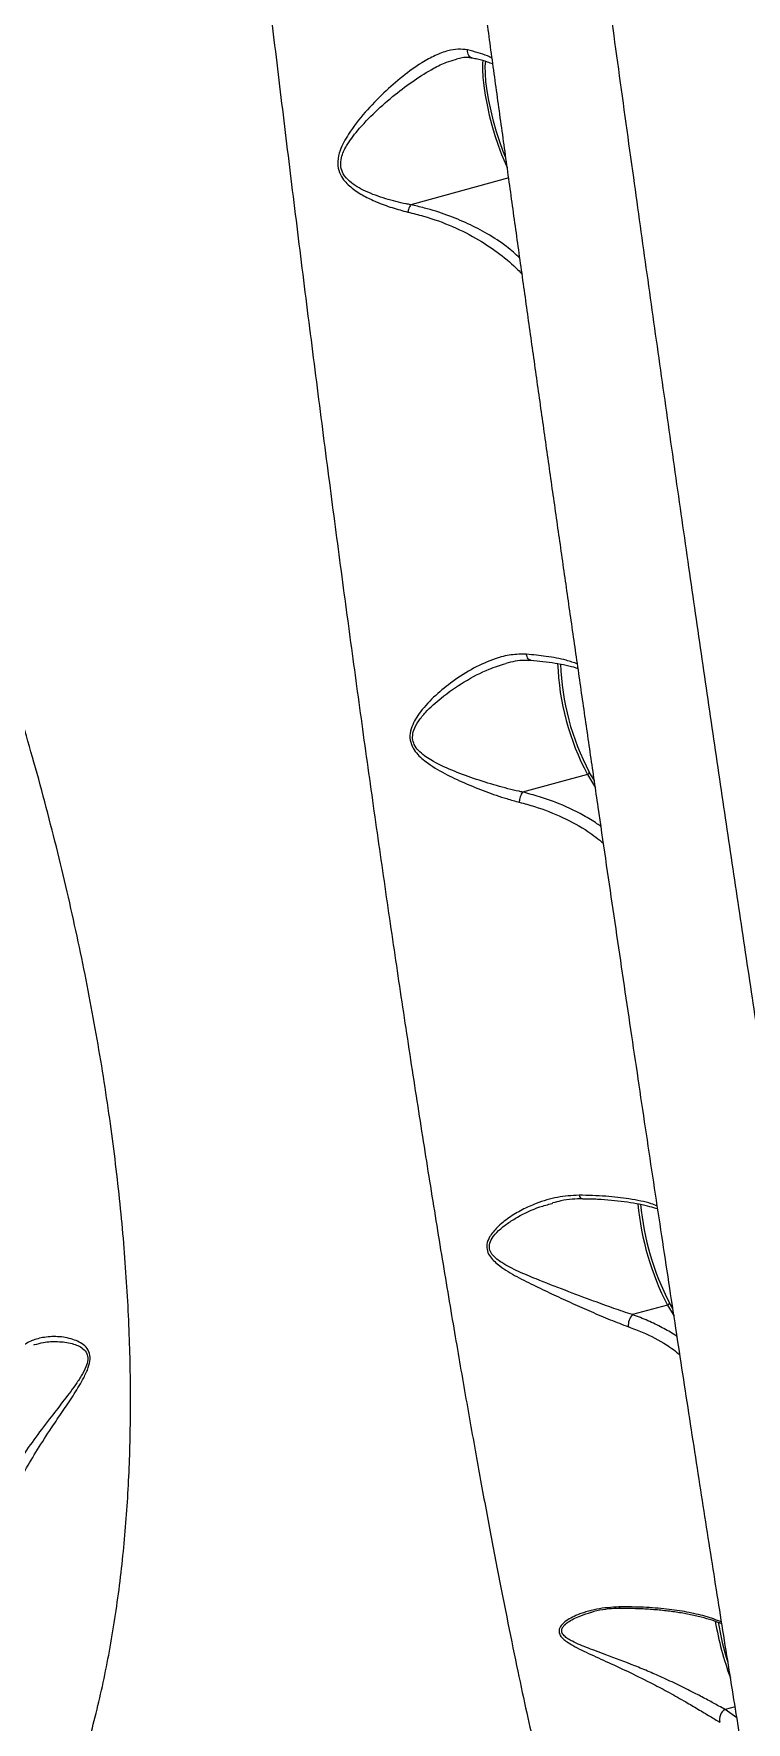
# Model space of a CAD drawing. Header units: millimetres. Extents: x -6104 to 7803, y -6013 to 4803.
# Drawn here: x 1936.7 to 2099.9, y 2079.1 to 2465.9 of the extents above; entities that cross this region are included whole.
import ezdxf

# ---------------------------------------------------------------- set-up
doc = ezdxf.new("R2010")
doc.units = ezdxf.units.MM
doc.layers.add('DIKOM_ОБЪЕКТ', color=7, linetype='Continuous')

msp = doc.modelspace()

# ---------------------------------------------------------------- linework, layer by layer
at = {"layer": 'DIKOM_ОБЪЕКТ', "color": 7, "linetype": 'Continuous', "lineweight": 15}
for p, q in [((2033.279, 2459.992), (2033.509, 2460.063)), ((2045.459, 2432.849), (2023.014, 2426.726)), ((2063.48, 2296.216), (2048.652, 2292.17)), ((2063.48, 2296.216), (2065.316, 2293.128)), ((2065.075, 2294.785), (2063.912, 2296.741)), ((2055.392, 2197.917), (2055.553, 2197.962)), ((2081.83, 2174.641), (2073.829, 2172.458)), ((2081.83, 2174.641), (2083.317, 2172.139)), ((2083.06, 2173.823), (2082.261, 2175.167)), ((1936.699, 2165.531), (1936.869, 2165.575)), ((2071.225, 2105.131), (2071.189, 2105.133)), ((2097.313, 2082.638), (2095.025, 2082.014)), ((2097.718, 2080.121), (2095.025, 2082.014))]:
    msp.add_line(p, q, dxfattribs=at)
at = {"layer": 'DIKOM_ОБЪЕКТ', "color": 7, "linetype": 'Continuous', "lineweight": 15, "flags": 128}
for points in [[(2039.547, 2459.794), (2039.488, 2459.162), (2039.457, 2457.668), (2039.545, 2455.924), (2039.752, 2453.968), (2040.073, 2451.843), (2040.5, 2449.593), (2041.024, 2447.269), (2041.635, 2444.921), (2042.318, 2442.599), (2043.059, 2440.354), (2043.842, 2438.235), (2044.65, 2436.287), (2045.115, 2435.27)], [(2044.801, 2437.484), (2044.219, 2438.935), (2043.425, 2441.132), (2042.68, 2443.454), (2042.002, 2445.844), (2041.407, 2448.244), (2040.911, 2450.597), (2040.524, 2452.846), (2040.257, 2454.935), (2040.115, 2456.816), (2040.103, 2458.441), (2040.197, 2459.614)]]:
    msp.add_lwpolyline(points, dxfattribs=at)
at = {"layer": 'DIKOM_ОБЪЕКТ', "color": 7, "linetype": 'Continuous', "lineweight": 15}
for centre, radius, start, end in [((2115.49, 2323.778), 58.862, 182.09179, 207.92087), ((2114.683, 2323.538), 57.409, 182.018, 207.82583), ((2063.365, 2296.751), 0.548, 282.18448, 358.85783), ((2062.634, 2200.012), 1.082, 190.35869, 256.92314), ((2136.887, 2203.322), 62.08, 185.11334, 207.51667), ((2135.56, 2202.946), 60.103, 184.95811, 207.52838), ((2081.714, 2175.175), 0.547, 282.23877, 359.13721), ((2076.307, 2170.039), 3.463, 135.70862, 185.94023), ((2071.33, 2105.876), 0.756, 209.88183, 259.21897), ((2164.012, 2114.312), 72.262, 189.66629, 200.31141), ((2162.35, 2113.882), 69.949, 189.79172, 197.51563), ((2096.372, 2079.755), 2.63, 120.80509, 194.89564)]:
    msp.add_arc(centre, radius, start, end, dxfattribs=at)
for points, knots in [([(2160.838, 1915.473), (2160.738, 1915.446), (2159.632, 1915.145), (2157.463, 1914.873), (2154.396, 1914.682), (2151.382, 1914.83), (2148.466, 1915.255), (2145.675, 1915.942), (2143.037, 1916.861), (2140.579, 1917.975), (2138.325, 1919.243), (2136.292, 1920.62), (2134.488, 1922.059), (2132.909, 1923.519), (2131.539, 1924.964), (2130.358, 1926.376), (2129.337, 1927.741), (2128.452, 1929.061), (2127.675, 1930.344), (2126.983, 1931.606), (2126.355, 1932.866), (2125.771, 1934.155), (2125.208, 1935.519), (2124.636, 1937.042), (2124.004, 1938.897), (2123.255, 1941.34), (2122.461, 1944.227), (2121.646, 1947.447), (2120.856, 1950.765), (2120.05, 1954.325), (2119.213, 1958.179), (2118.363, 1962.231), (2117.492, 1966.51), (2116.592, 1971.045), (2115.662, 1975.84), (2114.701, 1980.898), (2113.706, 1986.224), (2112.678, 1991.826), (2111.618, 1997.686), (2110.526, 2003.811), (2109.402, 2010.194), (2108.244, 2016.853), (2107.052, 2023.777), (2105.83, 2030.948), (2104.582, 2038.34), (2103.31, 2045.951), (2102.008, 2053.799), (2100.677, 2061.897), (2099.315, 2070.245), (2097.926, 2078.816), (2096.511, 2087.613), (2095.069, 2096.638), (2093.602, 2105.878), (2092.113, 2115.312), (2090.603, 2124.937), (2089.072, 2134.758), (2087.517, 2144.784), (2085.942, 2154.989), (2084.353, 2165.345), (2082.752, 2175.834), (2081.133, 2186.485), (2079.498, 2197.302), (2077.844, 2208.288), (2076.179, 2219.407), (2074.501, 2230.661), (2072.809, 2242.053), (2071.106, 2253.578), (2069.395, 2265.202), (2067.678, 2276.915), (2065.957, 2288.709), (2064.228, 2300.604), (2062.494, 2312.583), (2060.758, 2324.626), (2059.021, 2336.717), (2057.288, 2348.835), (2055.557, 2360.988), (2053.826, 2373.188), (2052.091, 2385.46), (2050.355, 2397.796), (2048.619, 2410.178), (2046.885, 2422.59), (2045.156, 2435.016), (2043.435, 2447.438), (2041.724, 2459.838), (2040.024, 2472.198), (2038.34, 2484.502), (2036.672, 2496.735), (2035.022, 2508.883), (2033.391, 2520.956), (2031.77, 2532.988), (2030.16, 2545), (2028.561, 2556.984), (2026.977, 2568.905), (2025.413, 2580.726), (2023.874, 2592.413), (2022.362, 2603.955), (2020.871, 2615.384), (2019.402, 2626.707), (2017.954, 2637.921), (2016.532, 2648.998), (2015.134, 2659.941), (2013.761, 2670.75), (2012.415, 2681.412), (2011.098, 2691.903), (2009.81, 2702.226), (2008.551, 2712.394), (2007.318, 2722.407), (2006.118, 2732.229), (2004.953, 2741.827), (2003.827, 2751.182), (2002.734, 2760.333), (2001.674, 2769.287), (2000.647, 2778.045), (1999.656, 2786.576), (1998.702, 2794.882), (1997.783, 2802.965), (1996.899, 2810.827), (1996.056, 2818.433), (1995.253, 2825.786), (1994.488, 2832.887), (1993.76, 2839.757), (1993.072, 2846.372), (1992.426, 2852.714), (1991.824, 2858.757), (1991.263, 2864.535), (1990.742, 2870.056), (1990.261, 2875.33), (1989.822, 2880.329), (1989.425, 2885.058), (1989.071, 2889.525), (1988.759, 2893.735), (1988.49, 2897.687), (1988.266, 2901.391), (1988.085, 2904.874), (1987.952, 2908.189), (1987.87, 2911.421), (1987.86, 2914.388), (1987.929, 2916.961), (1988.059, 2919.029), (1988.225, 2920.731), (1988.428, 2922.239), (1988.683, 2923.716), (1989.001, 2925.195), (1989.397, 2926.706), (1989.888, 2928.272), (1990.497, 2929.91), (1991.251, 2931.633), (1992.18, 2933.44), (1993.313, 2935.317), (1994.673, 2937.236), (1996.278, 2939.157), (1998.131, 2941.027), (2000.22, 2942.793), (2002.524, 2944.404), (2005.014, 2945.818), (2007.747, 2947.04), (2010.686, 2948.022), (2013.78, 2948.669), (2015.868, 2948.97), (2016.905, 2948.984), (2016.911, 2948.984)], [0, 0, 0, 0, 0.0002068, 0.0022859, 0.0043257, 0.0063293, 0.0082993, 0.0102376, 0.0121447, 0.01402, 0.015862, 0.0176692, 0.0194435, 0.0211942, 0.0229405, 0.0247067, 0.0265243, 0.0284371, 0.0304974, 0.0327684, 0.0353293, 0.0382848, 0.0417846, 0.0460632, 0.0515452, 0.0592115, 0.0696141, 0.0785634, 0.0869795, 0.0958944, 0.1044129, 0.1126703, 0.1208347, 0.1289275, 0.1369533, 0.1449344, 0.1528885, 0.1608305, 0.1687737, 0.176647, 0.1845238, 0.1924242, 0.2003318, 0.2082243, 0.2160822, 0.2238875, 0.2316743, 0.2395262, 0.247365, 0.2551985, 0.2630343, 0.2708779, 0.278737, 0.286584, 0.2943911, 0.3022287, 0.310082, 0.3179349, 0.3257679, 0.3335657, 0.3413397, 0.3491775, 0.3570018, 0.3648204, 0.3726409, 0.3804685, 0.3883108, 0.3961612, 0.4039601, 0.4117713, 0.4195921, 0.4274155, 0.4352317, 0.4430333, 0.4508236, 0.4585758, 0.4663478, 0.474148, 0.4819714, 0.4898125, 0.4976658, 0.5055257, 0.5133861, 0.5212398, 0.5290816, 0.5369057, 0.5447071, 0.5524809, 0.5602279, 0.5679865, 0.5757951, 0.5836331, 0.5914843, 0.5993297, 0.6071499, 0.6149291, 0.6226957, 0.6305121, 0.6383193, 0.6461248, 0.653935, 0.6617562, 0.6695971, 0.6774227, 0.6852283, 0.6930752, 0.7009432, 0.7088107, 0.716652, 0.7244475, 0.7322156, 0.7400569, 0.7478882, 0.7557171, 0.7635504, 0.7713943, 0.7792567, 0.7871446, 0.7949593, 0.80282, 0.8107088, 0.8186081, 0.826497, 0.8343565, 0.8421527, 0.8500779, 0.8580074, 0.8659511, 0.8739223, 0.8819369, 0.8900141, 0.8981756, 0.9063666, 0.9147325, 0.9233442, 0.9323628, 0.9422166, 0.950345, 0.9561241, 0.9601714, 0.9635623, 0.9664334, 0.9689246, 0.9711411, 0.9731649, 0.9750614, 0.9768847, 0.9786788, 0.9804716, 0.9822831, 0.9841265, 0.9860028, 0.9879053, 0.9898257, 0.9917568, 0.9936938, 0.9958294, 0.9979294, 0.9999886, 1, 1, 1, 1]), ([(2160.815, 1915.56), (2160.751, 1915.518), (2160.508, 1915.359), (2159.947, 1916.001), (2159.131, 1917.532), (2158.169, 1920.083), (2157.081, 1923.555), (2155.879, 1927.923), (2154.565, 1933.149), (2153.147, 1939.19), (2151.615, 1946.082), (2149.957, 1953.887), (2148.171, 1962.63), (2146.259, 1972.321), (2144.242, 1982.853), (2142.143, 1994.099), (2139.969, 2006.02), (2137.727, 2018.567), (2135.401, 2031.828), (2132.971, 2045.912), (2130.438, 2060.826), (2127.803, 2076.565), (2125.097, 2092.954), (2122.352, 2109.79), (2119.573, 2127.032), (2116.768, 2144.631), (2113.915, 2162.723), (2110.991, 2181.454), (2108, 2200.815), (2104.943, 2220.788), (2101.858, 2241.145), (2098.779, 2261.651), (2095.712, 2282.267), (2092.662, 2302.95), (2089.605, 2323.856), (2086.519, 2345.147), (2083.408, 2366.799), (2080.279, 2388.784), (2077.166, 2410.848), (2073.949, 2433.859), (2070.639, 2457.781), (2067.247, 2482.558), (2063.882, 2507.397), (2060.554, 2532.236), (2057.272, 2557.009), (2054.229, 2580.238), (2051.419, 2601.922), (2048.833, 2622.089), (2046.316, 2641.929), (2043.85, 2661.59), (2041.44, 2681.027), (2039.094, 2700.2), (2036.839, 2718.883), (2034.7, 2736.856), (2032.678, 2754.104), (2030.772, 2770.629), (2028.965, 2786.572), (2027.245, 2802.049), (2025.618, 2817.011), (2024.09, 2831.418), (2022.68, 2845.099), (2021.401, 2857.908), (2020.255, 2869.844), (2019.237, 2880.918), (2018.339, 2891.218), (2017.556, 2900.812), (2016.893, 2909.653), (2016.356, 2917.704), (2015.949, 2924.867), (2015.675, 2931.067), (2015.53, 2936.317), (2015.511, 2940.648), (2015.62, 2944.093), (2015.854, 2946.694), (2016.234, 2948.309), (2016.592, 2949.032), (2016.859, 2948.915), (2016.912, 2948.891)], [0, 0, 0, 0, 0.0047759, 0.0179822, 0.0315673, 0.0451651, 0.0587629, 0.0723481, 0.0855747, 0.0988127, 0.1120506, 0.1252771, 0.1388891, 0.1525137, 0.1661382, 0.1797502, 0.1929779, 0.206217, 0.2194561, 0.2326838, 0.2462961, 0.2599209, 0.2735457, 0.287158, 0.3003685, 0.3135905, 0.3268124, 0.3400229, 0.353616, 0.3672216, 0.3808272, 0.3944203, 0.407632, 0.4208551, 0.4340782, 0.4472899, 0.4608853, 0.474493, 0.4881008, 0.5016961, 0.5169789, 0.5322704, 0.5475532, 0.5631661, 0.5787883, 0.5944011, 0.6076301, 0.6208704, 0.6341108, 0.6473398, 0.6609532, 0.6745791, 0.688205, 0.7018184, 0.7150247, 0.7282423, 0.74146, 0.7546662, 0.7682548, 0.7818558, 0.7954567, 0.8090453, 0.8222732, 0.8355126, 0.848752, 0.8619799, 0.875594, 0.8892206, 0.9028473, 0.9164615, 0.9296849, 0.9429198, 0.9561546, 0.9693778, 0.9829873, 0.9966093, 1, 1, 1, 1]), ([(2079.221, 2790.617), (2079.868, 2785.351), (2081.162, 2774.813), (2083.228, 2758.26), (2085.381, 2741.202), (2087.645, 2723.445), (2090.018, 2705.009), (2092.5, 2685.905), (2095.06, 2666.351), (2097.669, 2646.575), (2100.319, 2626.62), (2103.004, 2606.527), (2105.743, 2586.146), (2108.557, 2565.316), (2111.444, 2544.059), (2114.4, 2522.402), (2117.39, 2500.592), (2120.382, 2478.874), (2123.369, 2457.283), (2126.346, 2435.854), (2129.335, 2414.429), (2132.36, 2392.845), (2135.416, 2371.134), (2138.497, 2349.333), (2141.57, 2327.695), (2144.598, 2306.476), (2147.577, 2285.701), (2150.504, 2265.39), (2153.404, 2245.378), (2156.3, 2225.513), (2159.185, 2205.841), (2162.056, 2186.401), (2164.879, 2167.421), (2167.803, 2147.919), (2170.81, 2128.052), (2173.89, 2107.905), (2175.866, 2095.175), (2176.854, 2088.812)], [0, 0, 0, 0, 0.02771571, 0.05545544, 0.08319523, 0.1109111, 0.139432, 0.1679792, 0.19652635, 0.22504734, 0.25275903, 0.28049473, 0.30823055, 0.33594229, 0.36445714, 0.39299807, 0.42153891, 0.45005365, 0.47779086, 0.50555225, 0.5333135, 0.56105081, 0.58959548, 0.6181661, 0.64673688, 0.67528154, 0.70298999, 0.73072247, 0.7584547, 0.78616323, 0.81467509, 0.84321316, 0.87175119, 0.90026308, 0.93350185, 0.9667613, 1, 1, 1, 1]), ([(1979.8, 2566.57), (1980.467, 2560.675), (1981.802, 2548.885), (1983.889, 2530.719), (1986.034, 2512.236), (1988.319, 2492.786), (1990.738, 2472.453), (1993.292, 2451.283), (1995.922, 2429.798), (1998.626, 2408.063), (2001.4, 2386.152), (2004.158, 2364.775), (2006.892, 2343.999), (2009.595, 2323.872), (2012.345, 2303.838), (2015.137, 2283.972), (2017.963, 2264.352), (2020.824, 2244.997), (2023.71, 2226.005), (2026.626, 2207.369), (2029.524, 2189.392), (2032.335, 2172.495), (2035.035, 2156.762), (2037.616, 2142.177), (2040.149, 2128.316), (2042.62, 2115.256), (2045.014, 2103.058), (2047.263, 2092.052), (2049.36, 2082.223), (2051.306, 2073.535), (2053.142, 2065.777), (2054.851, 2059.037), (2056.44, 2053.257), (2057.368, 2050.35), (2057.832, 2048.897)], [0, 0, 0, 0, 0.0283335, 0.0566671, 0.0852828, 0.1138983, 0.1455323, 0.1771904, 0.2088241, 0.2413902, 0.2739832, 0.3065486, 0.3371874, 0.3678491, 0.3984873, 0.4300099, 0.4615581, 0.4930803, 0.525743, 0.5584056, 0.5915373, 0.6246692, 0.6557872, 0.6869297, 0.718048, 0.7500731, 0.7821242, 0.8141497, 0.844705, 0.8752823, 0.9058378, 0.9372173, 0.9686205, 1, 1, 1, 1]), ([(1916.885, 2014.338), (1917.161, 2014.597), (1919.652, 2016.927), (1923.966, 2022.14), (1929.768, 2030.026), (1935.252, 2039.137), (1940.377, 2049.425), (1945.042, 2060.986), (1949.104, 2073.559), (1952.518, 2087.15), (1955.247, 2101.735), (1957.205, 2116.833), (1958.423, 2132.347), (1958.947, 2148.178), (1958.795, 2164.755), (1957.933, 2182.052), (1956.343, 2200.026), (1954.008, 2218.68), (1950.9, 2237.966), (1946.987, 2257.932), (1942.302, 2278.286), (1936.97, 2298.541), (1931.08, 2318.521), (1924.709, 2338.151), (1917.69, 2357.983), (1910.026, 2377.958), (1901.733, 2398.009), (1893.05, 2417.58), (1884.034, 2436.621), (1874.741, 2455.091), (1864.974, 2473.409), (1854.74, 2491.495), (1844.092, 2509.337), (1836.733, 2520.805), (1833.055, 2526.537)], [0, 0, 0, 0, 0.00362333, 0.03267751, 0.06202086, 0.09136412, 0.12380246, 0.1562658, 0.18870386, 0.22209805, 0.25551995, 0.28891367, 0.3203315, 0.35177295, 0.38319047, 0.41551451, 0.44786506, 0.48018897, 0.51368225, 0.54717551, 0.58114976, 0.61512431, 0.64703362, 0.67896806, 0.71087771, 0.74371715, 0.77658352, 0.80942335, 0.8407557, 0.87211054, 0.90344315, 0.93562061, 0.96782235, 1, 1, 1, 1]), ([(2036.016, 2462.183), (2035.303, 2462.28), (2033.878, 2462.474), (2031.381, 2462.024), (2028.605, 2460.981), (2025.123, 2459.048), (2021.161, 2456.204), (2016.79, 2452.345), (2012.51, 2447.995), (2009.485, 2444.117), (2007.682, 2441.092), (2006.755, 2439.029), (2006.22, 2436.83), (2006.434, 2434.587), (2007.52, 2432.393), (2009.564, 2430.427), (2012.244, 2428.719), (2015.352, 2427.261), (2018.753, 2425.984), (2021.172, 2425.359), (2022.381, 2425.047)], [0, 0, 0, 0, 0.0482067, 0.0964677, 0.1564831, 0.2165948, 0.3050932, 0.3937433, 0.4869547, 0.5799875, 0.6113374, 0.6426248, 0.6797837, 0.7100233, 0.7402874, 0.7862496, 0.8340971, 0.882074, 0.9410329, 1, 1, 1, 1]), ([(2037.129, 2460.285), (2036.844, 2460.343), (2036.143, 2460.488), (2034.919, 2460.429), (2033.942, 2460.202), (2033.49, 2460.097)], [0, 0, 0, 0, 0.2682915, 0.6614101, 1, 1, 1, 1]), ([(2037.118, 2460.35), (2037.044, 2460.362), (2036.801, 2460.398), (2036.455, 2460.69), (2036.144, 2461.181), (2036.026, 2461.68), (2036.009, 2462.021), (2036.014, 2462.144), (2036.016, 2462.183)], [0, 0, 0, 0, 0.109062, 0.3595991, 0.6100459, 0.8605744, 0.9551297, 1, 1, 1, 1]), ([(2041.664, 2460.285), (2041.318, 2460.46), (2039.795, 2461.231), (2037.664, 2461.768), (2036.016, 2462.183)], [0, 0, 0, 0, 0.2264883, 1, 1, 1, 1]), ([(2041.845, 2458.965), (2041.437, 2459.117), (2040.368, 2459.512), (2038.775, 2459.961), (2037.513, 2460.222), (2037.108, 2460.306)], [0, 0, 0, 0, 0.2959339, 0.7738779, 1, 1, 1, 1]), ([(2023.006, 2426.722), (2023.005, 2426.722), (2022.655, 2426.79), (2020.76, 2427.132), (2017.265, 2428.016), (2013.486, 2429.37), (2010.729, 2430.808), (2008.936, 2432.056), (2007.551, 2433.602), (2007.086, 2434.938), (2006.938, 2436.184), (2007.128, 2437.886), (2008.457, 2440.665), (2011.13, 2444.193), (2014.933, 2448.104), (2019.321, 2451.937), (2023.808, 2455.322), (2027.776, 2457.771), (2030.967, 2459.349), (2032.604, 2459.804), (2033.279, 2459.992)], [0, 0, 0, 0, 0.0000786, 0.0191936, 0.103837, 0.1900822, 0.226378, 0.2632857, 0.3016325, 0.3302068, 0.3335455, 0.3655785, 0.415393, 0.488396, 0.5902916, 0.6939709, 0.7905304, 0.8891236, 0.9543513, 1, 1, 1, 1]), ([(2023.006, 2426.722), (2022.914, 2426.575), (2022.73, 2426.28), (2022.528, 2425.715), (2022.424, 2425.293), (2022.389, 2425.089), (2022.381, 2425.047)], [0, 0, 0, 0, 0.3413568, 0.6827312, 0.9340694, 1, 1, 1, 1]), ([(2023.014, 2426.726), (2023.012, 2426.726), (2023.01, 2426.725), (2023.008, 2426.724), (2023.007, 2426.722), (2023.006, 2426.722)], [0, 0, 0, 0, 0.413244, 0.7751847, 1, 1, 1, 1]), ([(2048.016, 2414.505), (2047.035, 2415.401), (2044.842, 2417.405), (2040.77, 2419.995), (2036.206, 2422.409), (2031.392, 2424.397), (2026.949, 2425.821), (2024.065, 2426.484), (2023.014, 2426.726)], [0, 0, 0, 0, 0.1626131, 0.3637379, 0.5417469, 0.7201785, 0.8980173, 1, 1, 1, 1]), ([(2022.381, 2425.047), (2023.572, 2424.75), (2027.177, 2423.852), (2032.726, 2421.794), (2038.567, 2418.837), (2043.494, 2415.464), (2046.776, 2412.768), (2048.229, 2411.098), (2048.542, 2410.739)], [0, 0, 0, 0, 0.1072611, 0.324536, 0.5419715, 0.7430261, 0.9447739, 1, 1, 1, 1]), ([(2049.543, 2323.753), (2048.359, 2323.75), (2045.991, 2323.746), (2041.911, 2322.663), (2037.403, 2320.679), (2032.83, 2317.754), (2028.67, 2314.421), (2025.852, 2311.427), (2024.109, 2308.924), (2023.207, 2307.121), (2022.715, 2305.117), (2023.02, 2303.109), (2023.984, 2301.467), (2025.199, 2300.159), (2027.393, 2298.377), (2030.786, 2296.342), (2035.427, 2294.194), (2040.198, 2292.253), (2044.411, 2290.802), (2046.93, 2290.109), (2047.882, 2289.847)], [0, 0, 0, 0, 0.0640646, 0.1282389, 0.2170695, 0.3060321, 0.3833422, 0.4604822, 0.4901553, 0.5197412, 0.5505456, 0.5816409, 0.6087087, 0.6342421, 0.6598486, 0.7316551, 0.8037006, 0.8790125, 0.954278, 1, 1, 1, 1]), ([(2048.645, 2292.167), (2048.644, 2292.167), (2048.37, 2292.227), (2046.424, 2292.632), (2042.669, 2293.61), (2037.491, 2295.226), (2032.396, 2297.123), (2028.609, 2298.862), (2026.121, 2300.473), (2024.776, 2301.613), (2023.788, 2302.942), (2023.478, 2304.055), (2023.425, 2305.174), (2023.719, 2306.617), (2024.811, 2308.533), (2026.89, 2311.045), (2030.367, 2314.162), (2035.29, 2317.549), (2040.304, 2320.202), (2043.51, 2321.221), (2044.772, 2321.622)], [0, 0, 0, 0, 0.0000695, 0.01496056, 0.10663996, 0.20029512, 0.28836261, 0.37814147, 0.40792279, 0.43823238, 0.46787656, 0.49226152, 0.49736246, 0.52661882, 0.567557, 0.61039642, 0.69472984, 0.80831635, 0.92456325, 1, 1, 1, 1]), ([(2050.57, 2322.291), (2050.076, 2322.319), (2048.892, 2322.386), (2046.95, 2322.169), (2045.496, 2321.81), (2044.767, 2321.63)], [0, 0, 0, 0, 0.2631603, 0.630322, 1, 1, 1, 1]), ([(2061.204, 2321.534), (2060.362, 2321.823), (2058.282, 2322.538), (2054.341, 2323.284), (2051.056, 2323.605), (2049.543, 2323.753)], [0, 0, 0, 0, 0.2682725, 0.6629394, 1, 1, 1, 1]), ([(2050.565, 2322.36), (2050.473, 2322.372), (2050.243, 2322.402), (2049.924, 2322.703), (2049.682, 2323.143), (2049.578, 2323.523), (2049.549, 2323.711), (2049.543, 2323.753)], [0, 0, 0, 0, 0.1865136, 0.4682514, 0.7499479, 0.9454768, 1, 1, 1, 1]), ([(2061.362, 2320.44), (2061.21, 2320.491), (2060.391, 2320.762), (2058.644, 2321.176), (2056.118, 2321.667), (2053.422, 2322.052), (2051.483, 2322.221), (2050.556, 2322.301)], [0, 0, 0, 0, 0.0546219, 0.2929302, 0.5339885, 0.7771572, 1, 1, 1, 1]), ([(2048.645, 2292.167), (2048.544, 2292.021), (2048.343, 2291.731), (2048.098, 2291.117), (2047.945, 2290.51), (2047.892, 2290.084), (2047.883, 2289.888), (2047.882, 2289.847)], [0, 0, 0, 0, 0.252559, 0.50507, 0.7575957, 0.9487392, 1, 1, 1, 1]), ([(2048.652, 2292.17), (2048.651, 2292.17), (2048.648, 2292.169), (2048.646, 2292.168), (2048.645, 2292.167), (2048.645, 2292.167)], [0, 0, 0, 0, 0.4390981, 0.8229213, 1, 1, 1, 1]), ([(2066.611, 2284.237), (2066.304, 2284.468), (2065.078, 2285.393), (2061.733, 2287.374), (2057.317, 2289.456), (2052.528, 2291.142), (2049.944, 2291.827), (2048.652, 2292.17)], [0, 0, 0, 0, 0.0655237, 0.2623231, 0.6261534, 0.8130745, 1, 1, 1, 1]), ([(2047.882, 2289.847), (2049.051, 2289.527), (2052.564, 2288.568), (2057.981, 2286.419), (2063.291, 2283.56), (2066.018, 2281.362), (2067.165, 2280.437)], [0, 0, 0, 0, 0.1526672, 0.4586807, 0.7722414, 1, 1, 1, 1]), ([(2061.571, 2199.817), (2059.91, 2199.722), (2056.586, 2199.531), (2052.237, 2198.168), (2048.517, 2196.521), (2045.464, 2194.71), (2042.9, 2192.628), (2041.119, 2190.537), (2040.366, 2188.638), (2040.469, 2187.027), (2041.186, 2185.695), (2042.218, 2184.574), (2044.156, 2183.005), (2047.285, 2181.117), (2051.533, 2179.023), (2055.811, 2176.979), (2060.074, 2175.032), (2064.405, 2173.116), (2068.747, 2171.235), (2071.492, 2170.199), (2072.863, 2169.681)], [0, 0, 0, 0, 0.0831712, 0.1664533, 0.223549, 0.2807555, 0.3376257, 0.3840099, 0.4157994, 0.442854, 0.4698412, 0.4942488, 0.5187262, 0.5894311, 0.6603996, 0.7270834, 0.7939474, 0.8605142, 0.9303311, 1, 1, 1, 1]), ([(2073.829, 2172.458), (2072.415, 2172.92), (2069.542, 2173.861), (2064.318, 2175.781), (2058.307, 2178.042), (2052.505, 2180.283), (2047.624, 2182.336), (2044.192, 2184.034), (2041.974, 2185.702), (2041.065, 2187.175), (2040.958, 2188.568), (2041.663, 2190.16), (2043.153, 2191.811), (2045.173, 2193.41), (2048.306, 2195.318), (2051.721, 2196.968), (2054.445, 2197.672), (2055.392, 2197.917)], [0, 0, 0, 0, 0.0819369, 0.1666297, 0.2842316, 0.4052632, 0.4817439, 0.5595032, 0.6105017, 0.6378381, 0.6649474, 0.6977134, 0.7416301, 0.7915185, 0.841498, 0.9448869, 1, 1, 1, 1]), ([(2062.38, 2198.981), (2061.595, 2198.971), (2059.931, 2198.949), (2057.635, 2198.617), (2056.145, 2198.212), (2055.521, 2198.043)], [0, 0, 0, 0, 0.3411871, 0.7238704, 1, 1, 1, 1]), ([(2079.49, 2197.364), (2079.04, 2197.538), (2077.263, 2198.226), (2073.287, 2198.982), (2067.77, 2199.663), (2063.651, 2199.766), (2061.571, 2199.817)], [0, 0, 0, 0, 0.1074912, 0.425456, 0.7097854, 1, 1, 1, 1]), ([(2079.596, 2196.658), (2079.016, 2196.836), (2077.713, 2197.237), (2075.384, 2197.753), (2072.686, 2198.215), (2069.767, 2198.573), (2066.641, 2198.815), (2064.168, 2198.937), (2062.701, 2198.945), (2062.391, 2198.946)], [0, 0, 0, 0, 0.1326643, 0.2979933, 0.4627966, 0.626975, 0.7914965, 0.9559741, 1, 1, 1, 1]), ([(2084.04, 2167.401), (2083.877, 2167.518), (2082.835, 2168.264), (2080.616, 2169.502), (2077.4, 2171.101), (2075.019, 2172.006), (2073.829, 2172.458)], [0, 0, 0, 0, 0.0573032, 0.3655631, 0.6827769, 1, 1, 1, 1]), ([(1936.869, 2165.575), (1937.548, 2165.776), (1939.22, 2166.271), (1942.174, 2166.361), (1944.86, 2166.06), (1946.805, 2165.398), (1948.017, 2164.708), (1948.871, 2163.712), (1949.073, 2162.701), (1949.025, 2161.674), (1948.635, 2160.3), (1947.587, 2158.367), (1945.785, 2155.68), (1943.285, 2152.408), (1940.039, 2148.236), (1936.645, 2143.741), (1933.679, 2139.516), (1931.328, 2135.897), (1930.239, 2134.063), (1929.688, 2133.135)], [0, 0, 0, 0, 0.05723404, 0.14082093, 0.22574271, 0.26007521, 0.29496337, 0.33072486, 0.35558913, 0.36193872, 0.39316209, 0.43305345, 0.47461718, 0.55675308, 0.64027314, 0.74441618, 0.85084088, 0.92452641, 1, 1, 1, 1]), ([(1931.761, 2131.187), (1932.232, 2132.129), (1933.175, 2134.013), (1935.237, 2137.751), (1937.902, 2142.148), (1940.825, 2146.676), (1943.591, 2150.701), (1946, 2154.273), (1947.94, 2157.509), (1949.212, 2160.204), (1949.697, 2162.294), (1949.421, 2164.075), (1948.432, 2165.351), (1947.114, 2166.23), (1945.01, 2167.062), (1942.129, 2167.551), (1938.823, 2167.302), (1935.915, 2166.496), (1934.347, 2165.429), (1933.563, 2164.896)], [0, 0, 0, 0, 0.0638309, 0.127768, 0.2158813, 0.3041209, 0.3656049, 0.4271888, 0.4882525, 0.5268752, 0.5576019, 0.5885658, 0.6243083, 0.6585515, 0.6928964, 0.7748895, 0.8569905, 0.9285284, 1, 1, 1, 1]), ([(2072.863, 2169.681), (2073.933, 2169.272), (2077.069, 2168.074), (2081.191, 2166.001), (2083.678, 2164.059), (2084.671, 2163.284)], [0, 0, 0, 0, 0.2372373, 0.6956085, 1, 1, 1, 1]), ([(2070.675, 2105.499), (2068.975, 2105.392), (2066.397, 2105.23), (2063.136, 2104.404), (2061.015, 2103.639), (2059.277, 2102.766), (2057.94, 2101.831), (2057.003, 2100.707), (2056.895, 2099.516), (2057.548, 2098.496), (2058.539, 2097.647), (2059.899, 2096.773), (2061.642, 2095.845), (2064.469, 2094.501), (2068.336, 2092.759), (2073.292, 2090.463), (2077.987, 2088.133), (2082.263, 2085.858), (2085.743, 2083.895), (2088.859, 2082.063), (2091.525, 2080.452), (2093.078, 2079.527), (2093.831, 2079.079)], [0, 0, 0, 0, 0.0866953, 0.1314022, 0.1760763, 0.2081996, 0.2409027, 0.2744224, 0.3082533, 0.3377444, 0.3650538, 0.3930364, 0.432878, 0.4727631, 0.5545445, 0.6396949, 0.7264134, 0.7889976, 0.8528485, 0.9020912, 0.9525889, 1, 1, 1, 1]), ([(2071.19, 2105.145), (2070.93, 2105.153), (2069.729, 2105.19), (2067.647, 2104.949), (2065.573, 2104.614), (2064.479, 2104.264), (2064.224, 2104.182)], [0, 0, 0, 0, 0.1067042, 0.492574, 0.8816544, 1, 1, 1, 1]), ([(2094.209, 2102.064), (2092.988, 2102.518), (2090.652, 2103.385), (2086.358, 2104.35), (2081.672, 2105.045), (2076.476, 2105.475), (2072.6, 2105.491), (2070.675, 2105.499)], [0, 0, 0, 0, 0.2152138, 0.4120708, 0.6094753, 0.8060838, 1, 1, 1, 1]), ([(2094.277, 2101.636), (2093.563, 2101.905), (2092.112, 2102.452), (2089.588, 2103.168), (2086.836, 2103.796), (2083.879, 2104.305), (2080.767, 2104.696), (2077.513, 2104.964), (2074.345, 2105.115), (2072.191, 2105.119), (2071.226, 2105.12)], [0, 0, 0, 0, 0.130082, 0.2643765, 0.3979988, 0.5281099, 0.6553107, 0.7798771, 0.9013802, 1, 1, 1, 1]), ([(2095.025, 2082.014), (2094.562, 2082.265), (2093.333, 2082.933), (2091.088, 2084.16), (2088.107, 2085.737), (2084.713, 2087.442), (2081.139, 2089.119), (2077.668, 2090.639), (2073.191, 2092.486), (2068.469, 2094.265), (2063.671, 2096.038), (2060.757, 2097.21), (2059.001, 2098.189), (2058.103, 2098.867), (2057.537, 2099.682), (2057.597, 2100.364), (2057.952, 2101.068), (2058.637, 2101.768), (2059.921, 2102.579), (2061.61, 2103.361), (2063.063, 2103.909), (2064.061, 2104.145), (2064.224, 2104.184)], [0, 0, 0, 0, 0.03356895, 0.08908403, 0.14614456, 0.2166558, 0.28867888, 0.35256707, 0.41647672, 0.54795492, 0.63032421, 0.71406316, 0.74154759, 0.76957123, 0.80000905, 0.82988964, 0.83558645, 0.87121853, 0.90455094, 0.93860732, 0.98995198, 1, 1, 1, 1])]:
    msp.add_open_spline(points, degree=3, knots=knots, dxfattribs=at)

doc.saveas('drawing.dxf')
